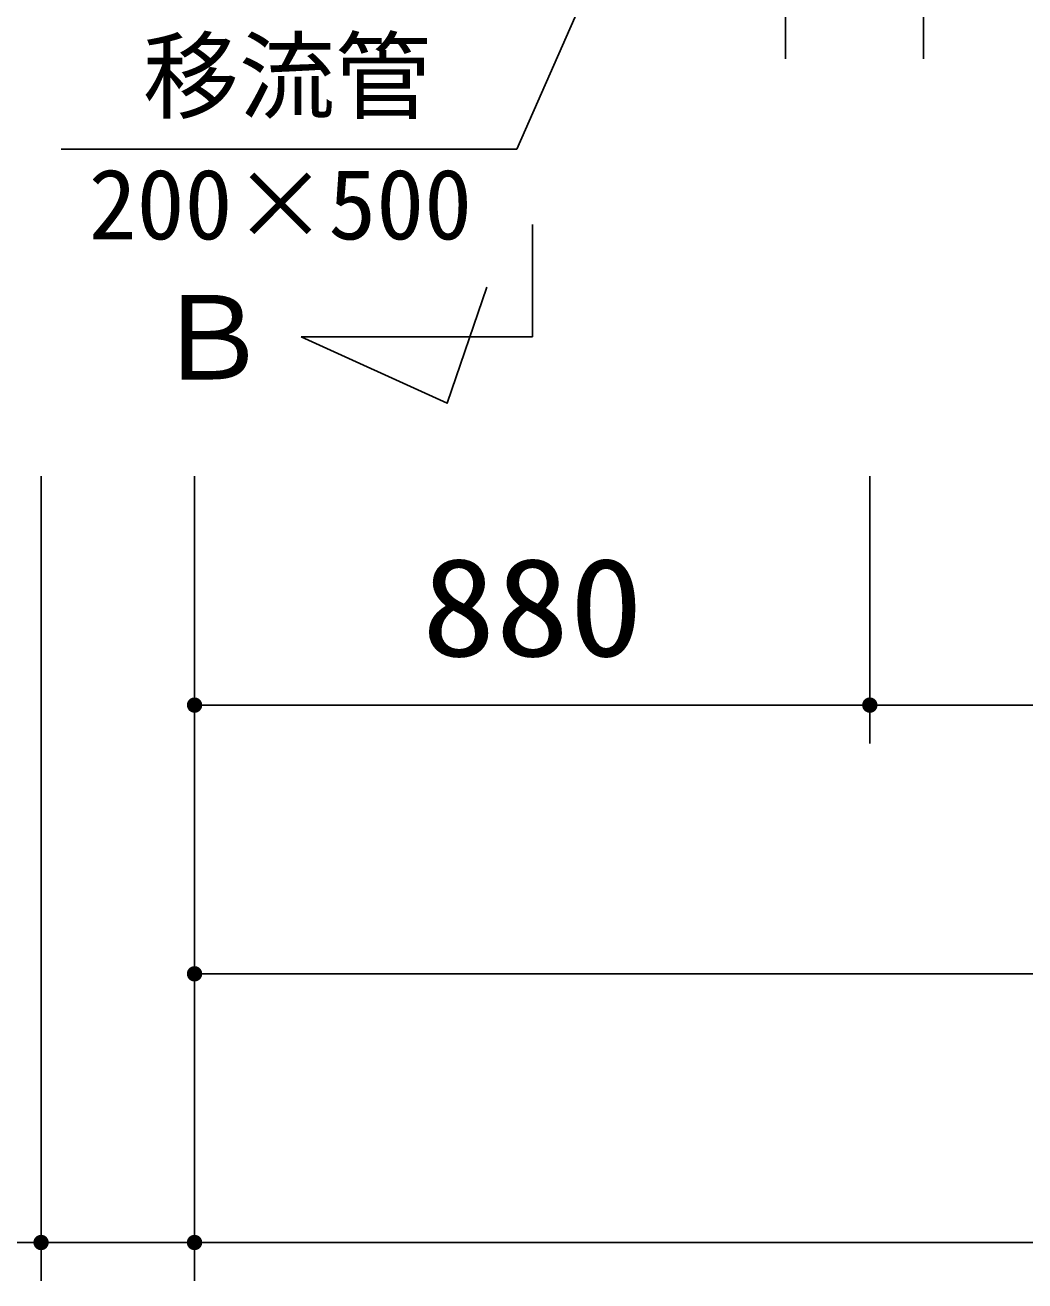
# Model space of a CAD drawing. Units: millimetres, scale not verified. Extents: x -14850 to 14850, y -10500 to 10500.
# Drawn here: x -10284 to -8981, y -1472 to 164 of the extents above; entities that cross this region are included whole.
import ezdxf
from ezdxf.enums import TextEntityAlignment as Align

# ---------------------------------------------------------------- set-up
doc = ezdxf.new("R2010")
doc.units = ezdxf.units.MM
doc.header["$LTSCALE"] = 50
for name, color, linetype, lineweight in [('0-0_空気管', 3, 'Continuous', 25), ('0-1_機器', 3, 'Continuous', 25), ('0-3_文字', 5, 'Continuous', 25), ('0-4_製作', 5, 'Continuous', 25)]:
    doc.layers.add(name, color=color, linetype=linetype, lineweight=lineweight)
doc.styles.add('ＭＳ ゴシック', font='')
doc.styles.get('ＭＳ ゴシック').set_extended_font_data('MS Gothic')

msp = doc.modelspace()

# ---------------------------------------------------------------- linework, layer by layer
at = {"layer": '0-0_空気管'}
msp.add_lwpolyline([(-9262.61, 867.1), (-9643.54, 2.27), (-10237.06, 2.27)], dxfattribs=at)
at = {"layer": '0-1_機器'}
for p, q in [((-9623.14, -95.77), (-9623.14, -242.14)), ((-9623.14, -242.14), (-9924.64, -242.14))]:
    msp.add_line(p, q, dxfattribs=at)
msp.add_lwpolyline([(-9924.64, -242.14), (-9734.31, -328.65), (-9682.41, -177.25)], dxfattribs=at)
at = {"layer": '0-3_文字', "color": 7}
for p, q in [((-9293.44, 120.22), (-9293.44, 316.7)), ((-9113.44, 120.22), (-9113.44, 316.7))]:
    msp.add_line(p, q, dxfattribs=at)
at = {"layer": '0-4_製作', "color": 2}
for p, q in [((-10263.44, -1471.8), (-10263.44, -423.38)), ((-10063.44, -1121.8), (-10063.44, -423.38)), ((-9183.44, -771.8), (-9183.44, -423.38)), ((-10063.44, -721.8), (-9183.44, -721.8)), ((-9183.44, -721.8), (-8453.44, -721.8)), ((-10063.44, -1071.8), (-7463.44, -1071.8)), ((-10063.44, -1471.8), (-10063.44, -1071.8)), ((-10263.44, -1421.8), (-10606.55, -1421.8)), ((-10263.44, -1421.8), (-10063.44, -1421.8)), ((-10063.44, -1421.8), (-6813.44, -1421.8))]:
    msp.add_line(p, q, dxfattribs=at)
at = {"layer": '0-4_製作'}
for points in [[(-10072.95, -718.71), (-10063.44, -721.8), (-10073.26, -719.93)], [(-10072.49, -717.55), (-10063.44, -721.8), (-10072.95, -718.71)], [(-10071.88, -716.45), (-10063.44, -721.8), (-10072.49, -717.55)], [(-10071.14, -715.43), (-10063.44, -721.8), (-10071.88, -716.45)], [(-10070.28, -714.52), (-10063.44, -721.8), (-10071.14, -715.43)], [(-10069.32, -713.71), (-10063.44, -721.8), (-10070.28, -714.52)], [(-10068.25, -713.04), (-10063.44, -721.8), (-10069.32, -713.71)], [(-10067.12, -712.51), (-10063.44, -721.8), (-10068.25, -713.04)], [(-10065.92, -712.12), (-10063.44, -721.8), (-10067.12, -712.51)], [(-10064.69, -711.88), (-10063.44, -721.8), (-10065.92, -712.12)], [(-10063.44, -711.8), (-10063.44, -721.8), (-10064.69, -711.88)], [(-10063.44, -711.8), (-10053.44, -721.8), (-10063.44, -721.8)], [(-10062.81, -711.82), (-10053.44, -721.8), (-10063.44, -711.8)], [(-10061.56, -711.98), (-10053.44, -721.8), (-10062.81, -711.82)], [(-10060.35, -712.29), (-10053.44, -721.8), (-10061.56, -711.98)], [(-10059.18, -712.76), (-10053.44, -721.8), (-10060.35, -712.29)], [(-10058.08, -713.36), (-10053.44, -721.8), (-10059.18, -712.76)], [(-10057.06, -714.1), (-10053.44, -721.8), (-10058.08, -713.36)], [(-10056.15, -714.96), (-10053.44, -721.8), (-10057.06, -714.1)], [(-10055.35, -715.93), (-10053.44, -721.8), (-10056.15, -714.96)], [(-10054.67, -716.99), (-10053.44, -721.8), (-10055.35, -715.93)], [(-10054.14, -718.12), (-10053.44, -721.8), (-10054.67, -716.99)], [(-10053.75, -719.32), (-10053.44, -721.8), (-10054.14, -718.12)], [(-10053.52, -720.55), (-10053.44, -721.8), (-10053.75, -719.32)], [(-9192.95, -718.71), (-9183.44, -721.8), (-9193.26, -719.93)], [(-9192.49, -717.55), (-9183.44, -721.8), (-9192.95, -718.71)], [(-9191.88, -716.45), (-9183.44, -721.8), (-9192.49, -717.55)], [(-9191.14, -715.43), (-9183.44, -721.8), (-9191.88, -716.45)], [(-9190.28, -714.52), (-9183.44, -721.8), (-9191.14, -715.43)], [(-9189.32, -713.71), (-9183.44, -721.8), (-9190.28, -714.52)], [(-9188.26, -713.04), (-9183.44, -721.8), (-9189.32, -713.71)], [(-9187.12, -712.51), (-9183.44, -721.8), (-9188.26, -713.04)], [(-9185.92, -712.12), (-9183.44, -721.8), (-9187.12, -712.51)], [(-9184.69, -711.88), (-9183.44, -721.8), (-9185.92, -712.12)], [(-9183.44, -711.8), (-9183.44, -721.8), (-9184.69, -711.88)], [(-9183.44, -711.8), (-9173.44, -721.8), (-9183.44, -721.8)], [(-9182.81, -711.82), (-9173.44, -721.8), (-9183.44, -711.8)], [(-9181.56, -711.98), (-9173.44, -721.8), (-9182.81, -711.82)], [(-9180.35, -712.29), (-9173.44, -721.8), (-9181.56, -711.98)], [(-9179.18, -712.76), (-9173.44, -721.8), (-9180.35, -712.29)], [(-9178.08, -713.36), (-9173.44, -721.8), (-9179.18, -712.76)], [(-9177.06, -714.1), (-9173.44, -721.8), (-9178.08, -713.36)], [(-9176.15, -714.96), (-9173.44, -721.8), (-9177.06, -714.1)], [(-9175.35, -715.93), (-9173.44, -721.8), (-9176.15, -714.96)], [(-9174.67, -716.99), (-9173.44, -721.8), (-9175.35, -715.93)], [(-9174.14, -718.12), (-9173.44, -721.8), (-9174.67, -716.99)], [(-9173.75, -719.32), (-9173.44, -721.8), (-9174.14, -718.12)], [(-9173.52, -720.55), (-9173.44, -721.8), (-9173.75, -719.32)], [(-10073.42, -721.18), (-10063.44, -721.8), (-10073.44, -721.8)], [(-10073.44, -721.8), (-10073.12, -724.29), (-10073.36, -723.06)], [(-10063.44, -721.8), (-10073.12, -724.29), (-10073.44, -721.8)], [(-10073.26, -719.93), (-10063.44, -721.8), (-10073.42, -721.18)], [(-10063.44, -721.8), (-10072.74, -725.49), (-10073.12, -724.29)], [(-10063.44, -721.8), (-10072.2, -726.62), (-10072.74, -725.49)], [(-10063.44, -721.8), (-10071.53, -727.68), (-10072.2, -726.62)], [(-10063.44, -721.8), (-10070.73, -728.65), (-10071.53, -727.68)], [(-10063.44, -721.8), (-10069.81, -729.51), (-10070.73, -728.65)], [(-10063.44, -721.8), (-10068.8, -730.25), (-10069.81, -729.51)], [(-10063.44, -721.8), (-10067.7, -730.85), (-10068.8, -730.25)], [(-10063.44, -721.8), (-10066.53, -731.32), (-10067.7, -730.85)], [(-10063.44, -721.8), (-10065.31, -731.63), (-10066.53, -731.32)], [(-10063.44, -721.8), (-10064.07, -731.79), (-10065.31, -731.63)], [(-10063.44, -721.8), (-10063.44, -731.8), (-10064.07, -731.79)], [(-10063.44, -721.8), (-10062.18, -731.73), (-10063.44, -731.8)], [(-10053.44, -721.8), (-10062.18, -731.73), (-10063.44, -721.8)], [(-10053.44, -721.8), (-10060.95, -731.49), (-10062.18, -731.73)], [(-10053.44, -721.8), (-10059.76, -731.1), (-10060.95, -731.49)], [(-10053.44, -721.8), (-10058.62, -730.57), (-10059.76, -731.1)], [(-10053.44, -721.8), (-10057.56, -729.9), (-10058.62, -730.57)], [(-10053.44, -721.8), (-10056.59, -729.09), (-10057.56, -729.9)], [(-10053.44, -721.8), (-10055.73, -728.18), (-10056.59, -729.09)], [(-10053.44, -721.8), (-10054.99, -727.16), (-10055.73, -728.18)], [(-10053.44, -721.8), (-10054.39, -726.06), (-10054.99, -727.16)], [(-10053.44, -721.8), (-10053.93, -724.9), (-10054.39, -726.06)], [(-10053.44, -721.8), (-10053.61, -723.68), (-10053.93, -724.9)], [(-10053.44, -721.8), (-10053.46, -722.43), (-10053.61, -723.68)], [(-9193.42, -721.18), (-9183.44, -721.8), (-9193.44, -721.8)], [(-9193.44, -721.8), (-9193.12, -724.29), (-9193.36, -723.06)], [(-9183.44, -721.8), (-9193.12, -724.29), (-9193.44, -721.8)], [(-9193.26, -719.93), (-9183.44, -721.8), (-9193.42, -721.18)], [(-9183.44, -721.8), (-9192.74, -725.49), (-9193.12, -724.29)], [(-9183.44, -721.8), (-9192.2, -726.62), (-9192.74, -725.49)], [(-9183.44, -721.8), (-9191.53, -727.68), (-9192.2, -726.62)], [(-9183.44, -721.8), (-9190.73, -728.65), (-9191.53, -727.68)], [(-9183.44, -721.8), (-9189.81, -729.51), (-9190.73, -728.65)], [(-9183.44, -721.8), (-9188.8, -730.25), (-9189.81, -729.51)], [(-9183.44, -721.8), (-9187.7, -730.85), (-9188.8, -730.25)], [(-9183.44, -721.8), (-9186.53, -731.32), (-9187.7, -730.85)], [(-9183.44, -721.8), (-9185.31, -731.63), (-9186.53, -731.32)], [(-9183.44, -721.8), (-9184.07, -731.79), (-9185.31, -731.63)], [(-9183.44, -721.8), (-9183.44, -731.8), (-9184.07, -731.79)], [(-9183.44, -721.8), (-9182.18, -731.73), (-9183.44, -731.8)], [(-9173.44, -721.8), (-9182.18, -731.73), (-9183.44, -721.8)], [(-9173.44, -721.8), (-9180.95, -731.49), (-9182.18, -731.73)], [(-9173.44, -721.8), (-9179.76, -731.1), (-9180.95, -731.49)], [(-9173.44, -721.8), (-9178.62, -730.57), (-9179.76, -731.1)], [(-9173.44, -721.8), (-9177.56, -729.9), (-9178.62, -730.57)], [(-9173.44, -721.8), (-9176.59, -729.09), (-9177.56, -729.9)], [(-9173.44, -721.8), (-9175.73, -728.18), (-9176.59, -729.09)], [(-9173.44, -721.8), (-9174.99, -727.16), (-9175.73, -728.18)], [(-9173.44, -721.8), (-9174.39, -726.06), (-9174.99, -727.16)], [(-9173.44, -721.8), (-9173.93, -724.9), (-9174.39, -726.06)], [(-9173.44, -721.8), (-9173.61, -723.68), (-9173.93, -724.9)], [(-9173.44, -721.8), (-9173.46, -722.43), (-9173.61, -723.68)], [(-10068.25, -1063.04), (-10063.44, -1071.8), (-10069.32, -1063.71)], [(-10067.12, -1062.51), (-10063.44, -1071.8), (-10068.25, -1063.04)], [(-10065.92, -1062.12), (-10063.44, -1071.8), (-10067.12, -1062.51)], [(-10064.69, -1061.88), (-10063.44, -1071.8), (-10065.92, -1062.12)], [(-10063.44, -1061.8), (-10063.44, -1071.8), (-10064.69, -1061.88)], [(-10063.44, -1061.8), (-10053.44, -1071.8), (-10063.44, -1071.8)], [(-10062.81, -1061.82), (-10053.44, -1071.8), (-10063.44, -1061.8)], [(-10061.56, -1061.98), (-10053.44, -1071.8), (-10062.81, -1061.82)], [(-10060.35, -1062.29), (-10053.44, -1071.8), (-10061.56, -1061.98)], [(-10059.18, -1062.76), (-10053.44, -1071.8), (-10060.35, -1062.29)], [(-10058.08, -1063.36), (-10053.44, -1071.8), (-10059.18, -1062.76)], [(-10073.42, -1071.18), (-10063.44, -1071.8), (-10073.44, -1071.8)], [(-10073.44, -1071.8), (-10073.12, -1074.29), (-10073.36, -1073.06)], [(-10063.44, -1071.8), (-10073.12, -1074.29), (-10073.44, -1071.8)], [(-10073.26, -1069.93), (-10063.44, -1071.8), (-10073.42, -1071.18)], [(-10072.95, -1068.71), (-10063.44, -1071.8), (-10073.26, -1069.93)], [(-10063.44, -1071.8), (-10072.74, -1075.49), (-10073.12, -1074.29)], [(-10072.49, -1067.55), (-10063.44, -1071.8), (-10072.95, -1068.71)], [(-10063.44, -1071.8), (-10072.2, -1076.62), (-10072.74, -1075.49)], [(-10071.88, -1066.45), (-10063.44, -1071.8), (-10072.49, -1067.55)], [(-10063.44, -1071.8), (-10071.53, -1077.68), (-10072.2, -1076.62)], [(-10071.14, -1065.43), (-10063.44, -1071.8), (-10071.88, -1066.45)], [(-10063.44, -1071.8), (-10070.73, -1078.65), (-10071.53, -1077.68)], [(-10070.28, -1064.52), (-10063.44, -1071.8), (-10071.14, -1065.43)], [(-10063.44, -1071.8), (-10069.81, -1079.51), (-10070.73, -1078.65)], [(-10069.32, -1063.71), (-10063.44, -1071.8), (-10070.28, -1064.52)], [(-10063.44, -1071.8), (-10068.8, -1080.25), (-10069.81, -1079.51)], [(-10063.44, -1071.8), (-10067.7, -1080.85), (-10068.8, -1080.25)], [(-10063.44, -1071.8), (-10066.53, -1081.32), (-10067.7, -1080.85)], [(-10063.44, -1071.8), (-10065.31, -1081.63), (-10066.53, -1081.32)], [(-10063.44, -1071.8), (-10064.07, -1081.79), (-10065.31, -1081.63)], [(-10063.44, -1071.8), (-10063.44, -1081.8), (-10064.07, -1081.79)], [(-10063.44, -1071.8), (-10062.18, -1081.73), (-10063.44, -1081.8)], [(-10053.44, -1071.8), (-10062.18, -1081.73), (-10063.44, -1071.8)], [(-10053.44, -1071.8), (-10060.95, -1081.49), (-10062.18, -1081.73)], [(-10053.44, -1071.8), (-10059.76, -1081.1), (-10060.95, -1081.49)], [(-10053.44, -1071.8), (-10058.62, -1080.57), (-10059.76, -1081.1)], [(-10053.44, -1071.8), (-10057.56, -1079.9), (-10058.62, -1080.57)], [(-10057.06, -1064.1), (-10053.44, -1071.8), (-10058.08, -1063.36)], [(-10053.44, -1071.8), (-10056.59, -1079.09), (-10057.56, -1079.9)], [(-10056.15, -1064.96), (-10053.44, -1071.8), (-10057.06, -1064.1)], [(-10053.44, -1071.8), (-10055.73, -1078.18), (-10056.59, -1079.09)], [(-10055.35, -1065.93), (-10053.44, -1071.8), (-10056.15, -1064.96)], [(-10053.44, -1071.8), (-10054.99, -1077.16), (-10055.73, -1078.18)], [(-10054.67, -1066.99), (-10053.44, -1071.8), (-10055.35, -1065.93)], [(-10053.44, -1071.8), (-10054.39, -1076.06), (-10054.99, -1077.16)], [(-10054.14, -1068.12), (-10053.44, -1071.8), (-10054.67, -1066.99)], [(-10053.44, -1071.8), (-10053.93, -1074.9), (-10054.39, -1076.06)], [(-10053.75, -1069.32), (-10053.44, -1071.8), (-10054.14, -1068.12)], [(-10053.44, -1071.8), (-10053.61, -1073.68), (-10053.93, -1074.9)], [(-10053.52, -1070.55), (-10053.44, -1071.8), (-10053.75, -1069.32)], [(-10053.44, -1071.8), (-10053.46, -1072.43), (-10053.61, -1073.68)], [(-10273.42, -1421.18), (-10263.44, -1421.8), (-10273.44, -1421.8)], [(-10273.44, -1421.8), (-10273.12, -1424.29), (-10273.36, -1423.06)], [(-10273.44, -1421.8), (-10272.74, -1425.49), (-10273.12, -1424.29)], [(-10263.44, -1421.8), (-10272.74, -1425.49), (-10273.44, -1421.8)], [(-10273.26, -1419.93), (-10263.44, -1421.8), (-10273.42, -1421.18)], [(-10272.95, -1418.71), (-10263.44, -1421.8), (-10273.26, -1419.93)], [(-10272.49, -1417.55), (-10263.44, -1421.8), (-10272.95, -1418.71)], [(-10263.44, -1421.8), (-10272.2, -1426.62), (-10272.74, -1425.49)], [(-10271.88, -1416.45), (-10263.44, -1421.8), (-10272.49, -1417.55)], [(-10263.44, -1421.8), (-10271.53, -1427.68), (-10272.2, -1426.62)], [(-10271.14, -1415.43), (-10263.44, -1421.8), (-10271.88, -1416.45)], [(-10263.44, -1421.8), (-10270.73, -1428.65), (-10271.53, -1427.68)], [(-10270.28, -1414.52), (-10263.44, -1421.8), (-10271.14, -1415.43)], [(-10263.44, -1421.8), (-10269.81, -1429.51), (-10270.73, -1428.65)], [(-10269.32, -1413.71), (-10263.44, -1421.8), (-10270.28, -1414.52)], [(-10263.44, -1421.8), (-10268.8, -1430.25), (-10269.81, -1429.51)], [(-10268.26, -1413.04), (-10263.44, -1421.8), (-10269.32, -1413.71)], [(-10263.44, -1421.8), (-10267.7, -1430.85), (-10268.8, -1430.25)], [(-10267.12, -1412.51), (-10263.44, -1421.8), (-10268.26, -1413.04)], [(-10263.44, -1421.8), (-10266.53, -1431.32), (-10267.7, -1430.85)], [(-10265.92, -1412.12), (-10263.44, -1421.8), (-10267.12, -1412.51)], [(-10263.44, -1421.8), (-10265.31, -1431.63), (-10266.53, -1431.32)], [(-10264.69, -1411.88), (-10263.44, -1421.8), (-10265.92, -1412.12)], [(-10263.44, -1421.8), (-10264.07, -1431.79), (-10265.31, -1431.63)], [(-10264.69, -1411.88), (-10263.44, -1411.8), (-10263.44, -1421.8)], [(-10263.44, -1421.8), (-10263.44, -1431.8), (-10264.07, -1431.79)], [(-10263.44, -1411.8), (-10253.44, -1421.8), (-10263.44, -1421.8)], [(-10262.81, -1411.82), (-10253.44, -1421.8), (-10263.44, -1411.8)], [(-10263.44, -1421.8), (-10262.18, -1431.73), (-10263.44, -1431.8)], [(-10263.44, -1421.8), (-10260.95, -1431.49), (-10262.18, -1431.73)], [(-10253.44, -1421.8), (-10260.95, -1431.49), (-10263.44, -1421.8)], [(-10261.56, -1411.98), (-10253.44, -1421.8), (-10262.81, -1411.82)], [(-10260.35, -1412.29), (-10253.44, -1421.8), (-10261.56, -1411.98)], [(-10253.44, -1421.8), (-10259.76, -1431.1), (-10260.95, -1431.49)], [(-10259.18, -1412.76), (-10253.44, -1421.8), (-10260.35, -1412.29)], [(-10253.44, -1421.8), (-10258.62, -1430.57), (-10259.76, -1431.1)], [(-10258.08, -1413.36), (-10253.44, -1421.8), (-10259.18, -1412.76)], [(-10253.44, -1421.8), (-10257.56, -1429.9), (-10258.62, -1430.57)], [(-10257.06, -1414.1), (-10253.44, -1421.8), (-10258.08, -1413.36)], [(-10253.44, -1421.8), (-10256.59, -1429.09), (-10257.56, -1429.9)], [(-10256.15, -1414.96), (-10253.44, -1421.8), (-10257.06, -1414.1)], [(-10253.44, -1421.8), (-10255.73, -1428.18), (-10256.59, -1429.09)], [(-10255.35, -1415.93), (-10253.44, -1421.8), (-10256.15, -1414.96)], [(-10253.44, -1421.8), (-10254.99, -1427.16), (-10255.73, -1428.18)], [(-10254.67, -1416.99), (-10253.44, -1421.8), (-10255.35, -1415.93)], [(-10253.44, -1421.8), (-10254.39, -1426.06), (-10254.99, -1427.16)], [(-10254.14, -1418.12), (-10253.44, -1421.8), (-10254.67, -1416.99)], [(-10253.44, -1421.8), (-10253.93, -1424.9), (-10254.39, -1426.06)], [(-10253.75, -1419.32), (-10253.44, -1421.8), (-10254.14, -1418.12)], [(-10253.44, -1421.8), (-10253.61, -1423.68), (-10253.93, -1424.9)], [(-10253.75, -1419.32), (-10253.52, -1420.55), (-10253.44, -1421.8)], [(-10253.44, -1421.8), (-10253.46, -1422.43), (-10253.61, -1423.68)], [(-10073.42, -1421.18), (-10063.44, -1421.8), (-10073.44, -1421.8)], [(-10073.44, -1421.8), (-10073.12, -1424.29), (-10073.36, -1423.06)], [(-10073.44, -1421.8), (-10072.74, -1425.49), (-10073.12, -1424.29)], [(-10063.44, -1421.8), (-10072.74, -1425.49), (-10073.44, -1421.8)], [(-10073.26, -1419.93), (-10063.44, -1421.8), (-10073.42, -1421.18)], [(-10072.95, -1418.71), (-10063.44, -1421.8), (-10073.26, -1419.93)], [(-10072.49, -1417.55), (-10063.44, -1421.8), (-10072.95, -1418.71)], [(-10063.44, -1421.8), (-10072.2, -1426.62), (-10072.74, -1425.49)], [(-10071.88, -1416.45), (-10063.44, -1421.8), (-10072.49, -1417.55)], [(-10063.44, -1421.8), (-10071.53, -1427.68), (-10072.2, -1426.62)], [(-10071.14, -1415.43), (-10063.44, -1421.8), (-10071.88, -1416.45)], [(-10063.44, -1421.8), (-10070.73, -1428.65), (-10071.53, -1427.68)], [(-10070.28, -1414.52), (-10063.44, -1421.8), (-10071.14, -1415.43)], [(-10063.44, -1421.8), (-10069.81, -1429.51), (-10070.73, -1428.65)], [(-10069.32, -1413.71), (-10063.44, -1421.8), (-10070.28, -1414.52)], [(-10063.44, -1421.8), (-10068.8, -1430.25), (-10069.81, -1429.51)], [(-10068.25, -1413.04), (-10063.44, -1421.8), (-10069.32, -1413.71)], [(-10063.44, -1421.8), (-10067.7, -1430.85), (-10068.8, -1430.25)], [(-10067.12, -1412.51), (-10063.44, -1421.8), (-10068.25, -1413.04)], [(-10063.44, -1421.8), (-10066.53, -1431.32), (-10067.7, -1430.85)], [(-10065.92, -1412.12), (-10063.44, -1421.8), (-10067.12, -1412.51)], [(-10063.44, -1421.8), (-10065.31, -1431.63), (-10066.53, -1431.32)], [(-10064.69, -1411.88), (-10063.44, -1421.8), (-10065.92, -1412.12)], [(-10063.44, -1421.8), (-10064.07, -1431.79), (-10065.31, -1431.63)], [(-10064.69, -1411.88), (-10063.44, -1411.8), (-10063.44, -1421.8)], [(-10063.44, -1421.8), (-10063.44, -1431.8), (-10064.07, -1431.79)], [(-10063.44, -1411.8), (-10053.44, -1421.8), (-10063.44, -1421.8)], [(-10062.81, -1411.82), (-10053.44, -1421.8), (-10063.44, -1411.8)], [(-10063.44, -1421.8), (-10062.18, -1431.73), (-10063.44, -1431.8)], [(-10063.44, -1421.8), (-10060.95, -1431.49), (-10062.18, -1431.73)], [(-10053.44, -1421.8), (-10060.95, -1431.49), (-10063.44, -1421.8)], [(-10061.56, -1411.98), (-10053.44, -1421.8), (-10062.81, -1411.82)], [(-10060.35, -1412.29), (-10053.44, -1421.8), (-10061.56, -1411.98)], [(-10053.44, -1421.8), (-10059.76, -1431.1), (-10060.95, -1431.49)], [(-10059.18, -1412.76), (-10053.44, -1421.8), (-10060.35, -1412.29)], [(-10053.44, -1421.8), (-10058.62, -1430.57), (-10059.76, -1431.1)], [(-10058.08, -1413.36), (-10053.44, -1421.8), (-10059.18, -1412.76)], [(-10053.44, -1421.8), (-10057.56, -1429.9), (-10058.62, -1430.57)], [(-10057.06, -1414.1), (-10053.44, -1421.8), (-10058.08, -1413.36)], [(-10053.44, -1421.8), (-10056.59, -1429.09), (-10057.56, -1429.9)], [(-10056.15, -1414.96), (-10053.44, -1421.8), (-10057.06, -1414.1)], [(-10053.44, -1421.8), (-10055.73, -1428.18), (-10056.59, -1429.09)], [(-10055.35, -1415.93), (-10053.44, -1421.8), (-10056.15, -1414.96)], [(-10053.44, -1421.8), (-10054.99, -1427.16), (-10055.73, -1428.18)], [(-10054.67, -1416.99), (-10053.44, -1421.8), (-10055.35, -1415.93)], [(-10053.44, -1421.8), (-10054.39, -1426.06), (-10054.99, -1427.16)], [(-10054.14, -1418.12), (-10053.44, -1421.8), (-10054.67, -1416.99)], [(-10053.44, -1421.8), (-10053.93, -1424.9), (-10054.39, -1426.06)], [(-10053.75, -1419.32), (-10053.44, -1421.8), (-10054.14, -1418.12)], [(-10053.44, -1421.8), (-10053.61, -1423.68), (-10053.93, -1424.9)], [(-10053.75, -1419.32), (-10053.52, -1420.55), (-10053.44, -1421.8)], [(-10053.44, -1421.8), (-10053.46, -1422.43), (-10053.61, -1423.68)]]:
    msp.add_solid(points, dxfattribs=at)

# ---------------------------------------------------------------- texts
at = {"layer": '0-0_空気管', "color": 4, "style": 'ＭＳ ゴシック'}
for s, p in [('移流管', (-10130.77, 24.12)), ('200×500', (-10201.33, -142.66))]:
    msp.add_text(s, height=91.79, dxfattribs=at).set_placement(p, align=Align.BOTTOM_LEFT)
at = {"layer": '0-1_機器', "color": 4, "style": 'ＭＳ ゴシック'}
msp.add_text('Ｂ', height=110, dxfattribs=at).set_placement((-10116.16, -330.68), align=Align.BOTTOM_LEFT)
at = {"layer": '0-4_製作', "color": 4, "style": 'ＭＳ ゴシック', "width": 1.1}
msp.add_text('880', height=128.4, dxfattribs=at).set_placement((-9767.19, -696.8), align=Align.BOTTOM_LEFT)

doc.saveas('drawing.dxf')
